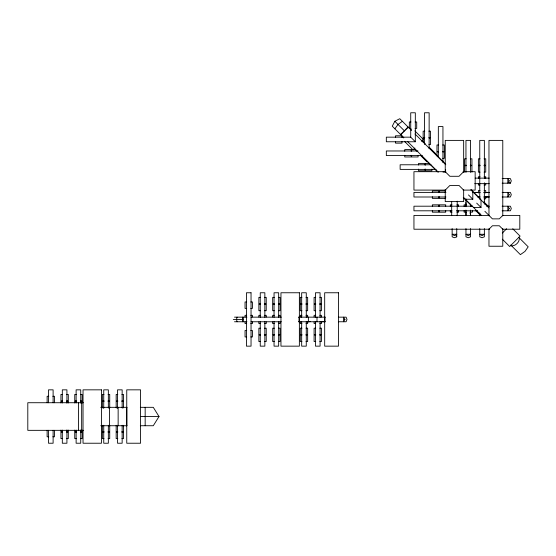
<?xml version="1.0" encoding="UTF-8"?>
<svg xmlns="http://www.w3.org/2000/svg" width="556" height="556" viewBox="0 0 556 556"><rect width="100%" height="100%" fill="white"/><g stroke="black" fill="none" stroke-linecap="round" stroke-linejoin="round"><path stroke-width="0.83" d="M470.418 215.561L470.557 212.183M445.641 169.427L445.537 171.978L442.986 172.082M242.805 321.757L243.09 317.156M519.554 238.183L518.804 241.04A8.18 7.638 -45 0 1 514.599 245.245L511.742 245.995M237.099 317.156L236.502 319.457L237.099 321.757M411.343 130.299L399.757 118.713L394.836 121.277L392.272 126.198L403.858 137.784M140.327 407.326L153.282 407.326L159.009 416.534L153.282 425.736L140.327 425.736M470.056 213.643L470.557 212.927M394.871 128.797L398.02 124.468L402.356 121.312M502.131 183.188L510.387 183.188L511.291 180.888L510.387 178.587L502.131 178.587M400.8 134.726L408.007 126.963M414.866 148.042L413.025 149.884L404.448 141.307M421.601 141.307L423.443 139.466L414.866 130.889M445.245 190.096L449.846 185.489L459.047 185.489L463.655 190.096M463.655 171.686L459.047 176.287L449.846 176.287L445.245 171.686M488.967 229.218L492.421 225.764L499.323 225.764L502.777 229.218M502.777 215.408L499.323 218.862L492.421 218.862L488.967 215.408M502.325 233.054L506.613 228.766M400.522 134.448L408.285 127.241M456.747 228.572L456.747 236.828L454.447 237.732L452.146 236.828L452.146 228.572M486.486 196.998L487.202 196.497M485.742 196.998L489.12 196.859M307.656 321.757L310.185 321.653M321.458 321.757L323.995 321.653M410.981 121.979L409.341 121.979L409.341 128.422L410.981 128.422M415.068 121.979L416.708 121.979L416.708 128.422L415.068 128.422M424.791 131.181L423.151 131.181L423.151 137.624L424.791 137.624M428.878 131.181L430.518 131.181L430.518 137.624L428.878 137.624M410.724 137.165L386.33 137.165L386.33 141.766L415.325 141.766L415.325 112.771L410.724 112.771L410.724 137.165L415.325 141.766M424.534 138.09L423.151 138.09L423.151 142.114M429.135 138.09L430.518 138.09L430.518 144.532L428.878 144.532M438.594 144.991L436.96 144.991L436.96 151.434L438.594 151.434M442.687 144.991L444.32 144.991L444.32 151.434L442.687 151.434M415.673 149.592L411.642 149.592L411.642 150.975M418.008 150.975L386.33 150.975L386.33 155.576L422.289 155.576M438.594 151.892L436.96 151.892L436.96 155.923M442.687 151.892L444.32 151.892L444.32 158.335L442.687 158.335M466.213 158.801L464.573 158.801L464.573 165.243L466.213 165.243M470.3 158.801L471.94 158.801L471.94 165.243L470.3 165.243M480.016 158.801L478.382 158.801L478.382 165.243L480.016 165.243M484.109 158.801L485.742 158.801L485.742 165.243L484.109 165.243M429.482 163.401L425.451 163.401L425.451 165.035M430.956 164.778L400.139 164.778L400.139 169.385L436.092 169.385M466.213 165.702L464.573 165.702L464.573 172.145M470.3 165.702L471.94 165.702L471.94 172.145M480.016 165.702L478.382 165.702L478.382 172.145L480.016 172.145M484.109 165.702L485.742 165.702L485.742 172.145L484.109 172.145M445.842 171.686L413.949 171.686L413.949 190.096L445.842 190.096M463.085 171.686L475.158 171.686L475.158 190.096L463.085 190.096M480.016 176.745L478.382 176.745L478.382 178.406M484.109 176.745L485.742 176.745L485.742 178.406M475.158 178.129L489.238 178.129M474.741 183.654L489.238 183.654M480.016 185.03L478.382 185.03L478.382 183.376M484.109 185.03L485.742 185.03L485.742 183.376M480.016 190.555L478.382 190.555L478.382 193.043M484.109 190.555L485.742 190.555L485.742 193.043M445.703 191.014L439.261 191.014L439.261 192.654M445.981 192.397L413.949 192.397L413.949 196.998L445.961 196.998M472.517 192.397L480.273 192.397M483.609 192.397L489.224 192.397M502.131 192.397L510.387 192.397L511.291 194.697L510.387 196.998L502.131 196.998M477.687 196.998L480.273 196.998M483.609 196.998L489.224 196.998M445.703 198.381L439.261 198.381L439.261 196.741M484.109 198.84L485.742 198.84L485.742 196.351M465.316 199.243L472.802 199.243L472.802 191.757M451.965 204.823L450.304 204.823L450.304 206.457M456.935 204.823L458.589 204.823L458.589 206.457M466.595 204.823L464.114 204.823L464.114 206.457M472.795 206.2L413.949 206.2L413.949 210.807L452.028 210.807M486.646 206.2L489.329 206.2M502.131 206.2L510.387 206.2L511.291 208.507L510.387 210.807L502.131 210.807M473.517 207.444L481.003 207.444L481.003 199.958M456.351 210.807L477.694 210.807M451.965 212.183L450.304 212.183L450.304 210.55M456.935 212.183L458.589 212.183L458.589 210.55M466.595 212.183L464.114 212.183L464.114 210.55M469.91 212.183L472.398 212.183L472.398 210.55M489.433 215.408L413.949 215.408L413.949 229.218L489.433 229.218M502.45 215.408L519.804 215.408L519.804 229.218L502.45 229.218M260.507 297.363L258.867 297.363L258.867 303.805L260.507 303.805M264.593 297.363L266.234 297.363L266.234 303.805L264.593 303.805M274.31 297.363L272.676 297.363L272.676 303.805L274.31 303.805M278.403 297.363L280.036 297.363L280.036 303.805L278.403 303.805M301.929 297.363L300.289 297.363L300.289 303.805L301.929 303.805M306.015 297.363L307.656 297.363L307.656 303.805L306.015 303.805M315.732 297.363L314.098 297.363L314.098 303.805L315.732 303.805M319.825 297.363L321.458 297.363L321.458 303.805L319.825 303.805M246.697 301.964L245.057 301.964L245.057 308.406L246.697 308.406M250.784 301.964L252.424 301.964L252.424 308.406L250.784 308.406M260.507 304.264L258.867 304.264L258.867 310.714L260.507 310.714M264.593 304.264L266.234 304.264L266.234 310.714L264.593 310.714M274.31 304.264L272.676 304.264L272.676 310.714L274.31 310.714M278.403 304.264L280.036 304.264L280.036 310.714L278.403 310.714M301.929 304.264L300.289 304.264L300.289 310.714L301.929 310.714M306.015 304.264L307.656 304.264L307.656 310.714L306.015 310.714M315.732 304.264L314.098 304.264L314.098 310.714L315.732 310.714M319.825 304.264L321.458 304.264L321.458 310.714L319.825 310.714M246.697 315.315L245.057 315.315L245.057 316.969M250.784 315.315L252.424 315.315L252.424 316.969M260.507 315.315L258.867 315.315L258.867 316.969M264.593 315.315L266.234 315.315L266.234 316.969M274.31 315.315L272.676 315.315L272.676 316.969M278.403 315.315L280.036 315.315L280.036 316.969M301.929 315.315L300.289 315.315L300.289 316.969M306.015 315.315L307.656 315.315L307.656 316.969M315.732 315.315L314.098 315.315L314.098 316.969M319.825 315.315L321.458 315.315L321.458 316.969M234.479 317.156L246.927 317.156M251.041 317.156L281.329 317.156M298.419 317.156L325.329 317.156M338.347 317.156L346.103 317.156L347.007 319.457L346.103 321.757L338.347 321.757M233.284 319.457L242.951 319.457L243.09 321.757M234.479 321.757L246.927 321.757M251.041 321.757L281.329 321.757M298.419 321.757L325.329 321.757M246.697 323.599L245.057 323.599L245.057 321.938M250.784 323.599L252.424 323.599L252.424 321.938M260.507 323.599L258.867 323.599L258.867 321.938M264.593 323.599L266.234 323.599L266.234 321.938M274.31 323.599L272.676 323.599L272.676 321.938M278.403 323.599L280.036 323.599L280.036 321.938M301.929 323.599L300.289 323.599L300.289 321.938M306.015 323.599L307.656 323.599L307.656 321.938M315.732 323.599L314.098 323.599L314.098 321.938M319.825 323.599L321.458 323.599L321.458 321.938M260.507 328.2L258.867 328.2L258.867 334.642L260.507 334.642M264.593 328.2L266.234 328.2L266.234 334.642L264.593 334.642M274.31 328.2L272.676 328.2L272.676 334.642L274.31 334.642M278.403 328.2L280.036 328.2L280.036 334.642L278.403 334.642M301.929 328.2L300.289 328.2L300.289 334.642L301.929 334.642M306.015 328.2L307.656 328.2L307.656 334.642L306.015 334.642M315.732 328.2L314.098 328.2L314.098 334.642L315.732 334.642M319.825 328.2L321.458 328.2L321.458 334.642L319.825 334.642M246.697 330.5L245.057 330.5L245.057 336.943L246.697 336.943M250.784 330.5L252.424 330.5L252.424 336.943L250.784 336.943M260.507 335.101L258.867 335.101L258.867 341.544L260.507 341.544M264.593 335.101L266.234 335.101L266.234 341.544L264.593 341.544M274.31 335.101L272.676 335.101L272.676 341.544L274.31 341.544M278.403 335.101L280.036 335.101L280.036 341.544L278.403 341.544M301.929 335.101L300.289 335.101L300.289 341.544L301.929 341.544M306.015 335.101L307.656 335.101L307.656 341.544L306.015 341.544M315.732 335.101L314.098 335.101L314.098 341.544L315.732 341.544M319.825 335.101L321.458 335.101L321.458 341.544L319.825 341.544M62.571 394.44L60.938 394.44L60.938 400.883L62.571 400.883M66.664 394.44L68.305 394.44L68.305 400.883L66.664 400.883M76.38 394.44L74.747 394.44L74.747 400.883L76.38 400.883M80.474 394.44L82.107 394.44L82.107 400.883L80.474 400.883M103.993 394.44L102.36 394.44L102.36 400.883L103.993 400.883M108.086 394.44L109.727 394.44L109.727 400.883L108.086 400.883M117.802 394.44L116.169 394.44L116.169 400.883L117.802 400.883M121.896 394.44L123.529 394.44L123.529 400.883L121.896 400.883M48.768 396.282L47.128 396.282L47.128 402.725M52.855 396.282L54.495 396.282L54.495 402.725M62.571 401.342L60.938 401.342L60.938 402.954M66.664 401.342L68.305 401.342L68.305 402.954M76.38 401.342L74.747 401.342L74.747 402.954M80.474 401.342L82.107 401.342L82.107 402.954M103.993 401.342L102.36 401.342L102.36 407.791L103.743 407.791M108.086 401.342L109.727 401.342L109.727 407.791L108.344 407.791M117.802 401.342L116.169 401.342L116.169 407.791L117.545 407.791M121.896 401.342L123.529 401.342L123.529 407.791L122.153 407.791M83.393 402.725L27.8 402.725L27.8 430.337L83.393 430.337M100.719 407.326L126.99 407.326M140.564 416.534L159.009 416.534M100.719 425.736L126.99 425.736M62.571 431.72L60.938 431.72L60.938 430.108M66.664 431.72L68.305 431.72L68.305 430.108M76.38 431.72L74.747 431.72L74.747 430.108M80.474 431.72L82.107 431.72L82.107 430.108M103.993 431.72L102.36 431.72L102.36 425.277M108.086 431.72L109.727 431.72L109.727 425.277M117.802 431.72L116.169 431.72L116.169 425.277M121.896 431.72L123.529 431.72L123.529 425.277M62.571 432.179L60.938 432.179L60.938 438.621L62.571 438.621M66.664 432.179L68.305 432.179L68.305 438.621L66.664 438.621M76.38 432.179L74.747 432.179L74.747 438.621L76.38 438.621M80.474 432.179L82.107 432.179L82.107 438.621L80.474 438.621M103.993 432.179L102.36 432.179L102.36 438.621L103.993 438.621M108.086 432.179L109.727 432.179L109.727 438.621L108.086 438.621M117.802 432.179L116.169 432.179L116.169 438.621L117.802 438.621M121.896 432.179L123.529 432.179L123.529 438.621L121.896 438.621M48.768 436.787L47.128 436.787L47.128 430.337M52.855 436.787L54.495 436.787L54.495 430.337M485.742 192.397L489.12 192.529M476.082 192.397L478.619 192.522M509.143 182.576L510.387 183.188M512.743 228.766L520.089 236.119L509.678 246.53L502.325 239.184M429.253 147.229L435.292 153.275M483.873 201.856L488.71 206.693M410.425 129.055L411.398 130.028M422.136 140.772L425.194 143.83M428.864 147.5L445.377 164.013M471.064 189.7L480.238 198.874M483.908 202.544L488.189 206.825M518.609 237.238L528.2 246.829L524.975 251.416L520.388 254.641L510.797 245.05M415.005 133.968L445.787 164.743M470.953 189.909L488.974 207.93M394.836 121.277L404.407 130.848M468.472 194.913L472.802 199.243M476.673 203.114L481.003 207.444M484.874 211.315L488.71 215.151M407.52 141.453L438.302 172.228M463.468 197.394L481.489 215.415M402.613 136.866L403.587 137.839M414.324 148.577L417.382 151.635M421.052 155.305L437.572 171.818M463.259 197.512L472.433 206.686M476.103 210.356L480.384 214.637M420.788 155.694L426.834 161.733M475.415 210.314L480.252 215.151M456.135 235.584L456.747 236.828M242.805 317.156L242.951 319.457M465.956 202.523L466.081 205.06M465.956 212.183L466.088 215.561M502.777 215.874L502.777 140.39L488.967 140.39L488.967 215.874M502.777 228.891L502.777 246.245L488.967 246.245L488.967 228.891M484.366 178.469L484.366 140.39L479.758 140.39L479.758 199.243M484.366 182.792L484.366 204.142M484.366 228.572L484.366 236.828L482.066 237.732L479.758 236.828L479.758 228.572M479.758 213.087L479.758 215.77M470.557 172.402L470.557 140.39L465.956 140.39L465.956 172.423M470.557 204.128L470.557 206.714M470.557 210.05L470.557 215.665M470.557 228.572L470.557 236.828L468.256 237.732L465.956 236.828L465.956 228.572M465.956 198.965L465.956 206.714M465.956 210.05L465.956 215.665M463.655 172.29L463.655 140.39L445.245 140.39L445.245 172.29M463.655 189.533L463.655 201.599L445.245 201.599L445.245 189.533M457.213 201.182L457.213 215.686M451.687 201.599L451.687 215.686M445.703 206.457L445.703 204.823L439.261 204.823L439.261 206.457M445.703 210.55L445.703 212.183L439.261 212.183L439.261 210.55M442.944 162.533L442.944 126.58L438.337 126.58L438.337 157.397M438.802 192.654L438.802 191.014L432.353 191.014L432.353 192.654M438.802 196.741L438.802 198.381L432.353 198.381L432.353 196.741M438.802 206.457L438.802 204.823L432.353 204.823L432.353 206.457M438.802 210.55L438.802 212.183L432.353 212.183L432.353 210.55M431.894 169.128L431.894 170.761L425.451 170.761L425.451 169.128M429.135 148.73L429.135 112.771L424.534 112.771L424.534 144.449M424.992 165.035L424.992 163.401L418.55 163.401L418.55 165.035M424.992 169.128L424.992 170.761L418.55 170.761L418.55 169.128M418.091 155.319L418.091 156.959L411.642 156.959L411.642 155.576M411.183 151.232L411.183 149.592L404.74 149.592L404.74 151.232M411.183 155.319L411.183 156.959L404.74 156.959L404.74 155.319M401.981 137.422L401.981 135.782L395.538 135.782L395.538 137.422M401.981 141.516L401.981 143.149L395.538 143.149L395.538 141.516M324.919 317.156L324.919 321.757M320.082 317.33L320.082 292.762L315.474 292.762L315.474 317.33M320.082 321.576L320.082 346.152L315.474 346.152L315.474 321.576M316.996 317.156L316.996 321.757M308.385 317.156L308.385 321.757M306.273 317.33L306.273 292.762L301.672 292.762L301.672 317.33M306.273 321.576L306.273 346.152L301.672 346.152L301.672 321.576M299.058 317.156L299.058 321.757M278.66 317.33L278.66 292.762L274.052 292.762L274.052 317.33M278.66 321.576L278.66 346.152L274.052 346.152L274.052 321.576M264.851 317.33L264.851 292.762L260.25 292.762L260.25 317.33M264.851 321.576L264.851 346.152L260.25 346.152L260.25 321.576M145.165 407.326L145.165 425.736M126.81 407.326L126.81 425.736M126.754 425.736L126.754 389.839L140.564 389.839L140.564 443.229L126.754 443.229L126.754 426.007M122.153 407.923L122.153 389.839L117.545 389.839L117.545 408.229M122.153 425.277L122.153 443.229L117.545 443.229L117.545 425.277M118.143 407.326L118.143 425.736M109.532 407.326L109.532 425.736M108.344 407.923L108.344 389.839L103.743 389.839L103.743 408.229M108.344 425.277L108.344 443.229L103.743 443.229L103.743 425.277M81.662 402.725L81.662 430.337M80.731 403.079L80.731 389.839L76.123 389.839L76.123 402.954M80.731 430.01L80.731 443.229L76.123 443.229L76.123 430.108M78.424 402.725L78.424 430.337M66.922 403.142L66.922 389.839L62.321 389.839L62.321 402.954M66.922 429.927L66.922 443.229L62.321 443.229L62.321 430.108M53.112 402.752L53.112 389.839L48.511 389.839L48.511 402.752M53.112 430.309L53.112 443.229L48.511 443.229L48.511 430.309M344.935 319.457L343.552 321.757L343.552 317.156L344.935 319.457M509.22 180.888L507.837 183.188L507.837 178.587L509.22 180.888M509.22 194.697L507.837 196.998L507.837 192.397L509.22 194.697M509.22 208.507L507.837 210.807L507.837 206.2L509.22 208.507M456.747 234.278L454.447 235.661L452.146 234.278L456.747 234.278M470.557 234.278L468.256 235.661L465.956 234.278L470.557 234.278M484.366 234.278L482.066 235.661L479.758 234.278L484.366 234.278M251.041 292.762L246.44 292.762L246.44 346.152L251.041 346.152L251.041 292.762M299.371 292.762L280.961 292.762L280.961 346.152L299.371 346.152L299.371 292.762M338.493 292.762L324.683 292.762L324.683 346.152L338.493 346.152L338.493 292.762M101.442 389.839L83.032 389.839L83.032 443.229L101.442 443.229L101.442 389.839"/></g></svg>
